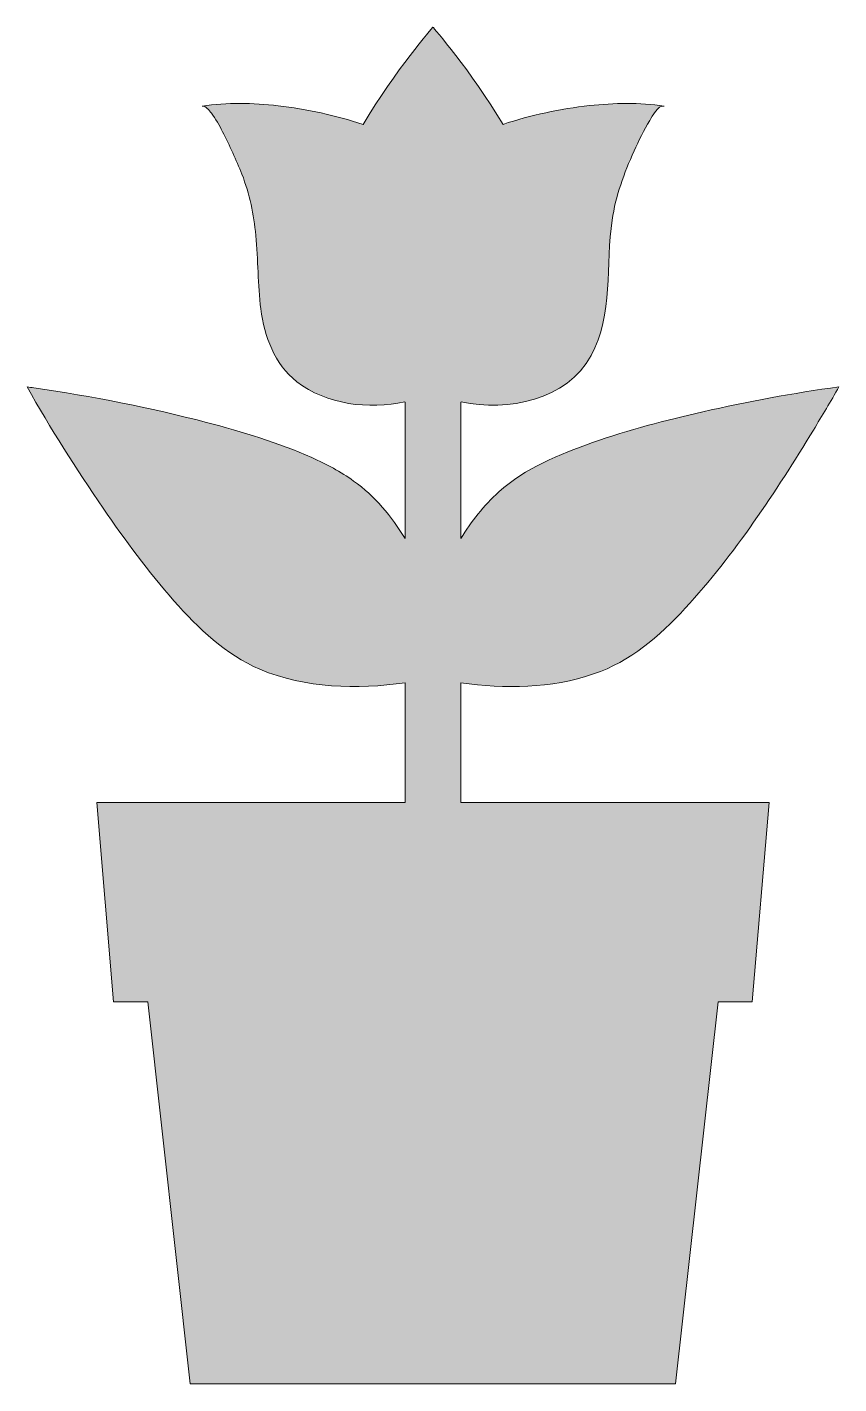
# Model space of a CAD drawing. Header units: inches. Extents: x 0 to 61, y 0 to 102.
import ezdxf

# ---------------------------------------------------------------- set-up
doc = ezdxf.new("R2010")
doc.units = ezdxf.units.IN
doc.header["$MEASUREMENT"] = 0
doc.layers.add('Layer 1', color=7, linetype='Continuous')

msp = doc.modelspace()

# ---------------------------------------------------------------- hatches: boundary and pattern name
at = {"layer": 'Layer 1', "true_color": 0xf7da31}
h = msp.add_hatch(color=40, dxfattribs=at)
h.dxf.hatch_style = 2
edge = h.paths.add_edge_path()
edge.add_spline(control_points=[(42.43, 53.16), (45.2, 54.11), (47.35, 55.96), (49.3, 58.09), (53, 62.12), (56.06, 66.77), (58.9, 71.43), (59.55, 72.5), (60.19, 73.57), (60.81, 74.66), (57.39, 74.2), (53.98, 73.55), (50.62, 72.79), (47.83, 72.16), (45.06, 71.43), (42.36, 70.49), (39.87, 69.62), (37.32, 68.57), (35.33, 66.79), (34.21, 65.78), (33.27, 64.58), (32.49, 63.3), (32.49, 63.3), (32.49, 73.52), (32.49, 73.52), (32.5, 73.52), (32.51, 73.52), (32.52, 73.53), (35.99, 72.79), (40.43, 73.66), (42.25, 77), (43.92, 80.06), (43.32, 83.83), (43.82, 87.15), (44.09, 88.98), (44.71, 90.65), (45.47, 92.33), (45.82, 93.11), (46.19, 93.89), (46.64, 94.62), (46.82, 94.92), (47.26, 95.76), (47.71, 95.69), (45.87, 95.97), (43.98, 95.92), (42.13, 95.72), (39.93, 95.48), (37.75, 95.01), (35.65, 94.32), (33.23, 98.34), (30.4, 101.6), (30.4, 101.6), (30.4, 101.6), (27.57, 98.34), (25.16, 94.32), (23.09, 95), (20.96, 95.46), (18.8, 95.71), (16.91, 95.92), (14.98, 95.97), (13.1, 95.69), (13.38, 95.73), (13.65, 95.35), (13.8, 95.16), (14.13, 94.73), (14.39, 94.25), (14.64, 93.77), (15.18, 92.73), (15.65, 91.66), (16.09, 90.58), (16.67, 89.11), (16.98, 87.56), (17.13, 86), (17.31, 84.17), (17.27, 82.32), (17.51, 80.5), (17.79, 78.43), (18.5, 76.38), (20.2, 75.05), (22.41, 73.32), (25.6, 72.96), (28.29, 73.53), (28.3, 73.52), (28.3, 73.52), (28.31, 73.52), (28.31, 73.52), (28.31, 63.3), (28.31, 63.3), (27.31, 64.96), (26.04, 66.47), (24.46, 67.61), (23.49, 68.31), (22.42, 68.87), (21.33, 69.36), (18.8, 70.49), (16.12, 71.3), (13.44, 72), (9.19, 73.11), (4.86, 73.95), (0.51, 74.59), (0.34, 74.61), (0.17, 74.64), (0, 74.66), (1.75, 71.55), (3.67, 68.52), (5.69, 65.58), (7.34, 63.18), (9.07, 60.83), (11, 58.64), (12.84, 56.57), (14.86, 54.61), (17.44, 53.51), (20.84, 52.08), (24.71, 51.99), (28.31, 52.5), (28.31, 52.5), (28.31, 43.53), (28.31, 43.53), (28.31, 43.53), (5.23, 43.53), (5.23, 43.53), (5.23, 43.53), (6.48, 28.62), (6.48, 28.62), (6.48, 28.62), (9.04, 28.62), (9.04, 28.62), (9.04, 28.62), (12.22, 0), (12.22, 0), (12.22, 0), (48.58, 0), (48.58, 0), (48.58, 0), (51.76, 28.62), (51.76, 28.62), (51.76, 28.62), (54.32, 28.62), (54.32, 28.62), (54.32, 28.62), (55.58, 43.53), (55.58, 43.53), (55.58, 43.53), (32.49, 43.53), (32.49, 43.53), (32.49, 43.53), (32.49, 52.5), (32.49, 52.5), (35.78, 52.03), (39.26, 52.07), (42.43, 53.16)], knot_values=[0, 0, 0, 0, 1, 1, 1, 2, 2, 2, 3, 3, 3, 4, 4, 4, 5, 5, 5, 6, 6, 6, 7, 7, 7, 8, 8, 8, 9, 9, 9, 10, 10, 10, 11, 11, 11, 12, 12, 12, 13, 13, 13, 14, 14, 14, 15, 15, 15, 16, 16, 16, 17, 17, 17, 18, 18, 18, 19, 19, 19, 20, 20, 20, 21, 21, 21, 22, 22, 22, 23, 23, 23, 24, 24, 24, 25, 25, 25, 26, 26, 26, 27, 27, 27, 28, 28, 28, 29, 29, 29, 30, 30, 30, 31, 31, 31, 32, 32, 32, 33, 33, 33, 34, 34, 34, 35, 35, 35, 36, 36, 36, 37, 37, 37, 38, 38, 38, 39, 39, 39, 40, 40, 40, 41, 41, 41, 42, 42, 42, 43, 43, 43, 44, 44, 44, 45, 45, 45, 46, 46, 46, 47, 47, 47, 48, 48, 48, 49, 49, 49, 50, 50, 50, 50], degree=3, periodic=1)

# ---------------------------------------------------------------- linework, layer by layer
at = {"layer": 'Layer 1', "lineweight": 0}
msp.add_open_spline([(42.43, 53.16), (45.2, 54.11), (47.35, 55.96), (49.3, 58.09), (53, 62.12), (56.06, 66.77), (58.9, 71.43), (59.55, 72.5), (60.19, 73.57), (60.81, 74.66), (57.39, 74.2), (53.98, 73.55), (50.62, 72.79), (47.83, 72.16), (45.06, 71.43), (42.36, 70.49), (39.87, 69.62), (37.32, 68.57), (35.33, 66.79), (34.21, 65.78), (33.27, 64.58), (32.49, 63.3), (32.49, 63.3), (32.49, 73.52), (32.49, 73.52), (32.5, 73.52), (32.51, 73.52), (32.52, 73.53), (35.99, 72.79), (40.43, 73.66), (42.25, 77), (43.92, 80.06), (43.32, 83.83), (43.82, 87.15), (44.09, 88.98), (44.71, 90.65), (45.47, 92.33), (45.82, 93.11), (46.19, 93.89), (46.64, 94.62), (46.82, 94.92), (47.26, 95.76), (47.71, 95.69), (45.87, 95.97), (43.98, 95.92), (42.13, 95.72), (39.93, 95.48), (37.75, 95.01), (35.65, 94.32), (33.23, 98.34), (30.4, 101.6), (30.4, 101.6), (30.4, 101.6), (27.57, 98.34), (25.16, 94.32), (23.09, 95), (20.96, 95.46), (18.8, 95.71), (16.91, 95.92), (14.98, 95.97), (13.1, 95.69), (13.38, 95.73), (13.65, 95.35), (13.8, 95.16), (14.13, 94.73), (14.39, 94.25), (14.64, 93.77), (15.18, 92.73), (15.65, 91.66), (16.09, 90.58), (16.67, 89.11), (16.98, 87.56), (17.13, 86), (17.31, 84.17), (17.27, 82.32), (17.51, 80.5), (17.79, 78.43), (18.5, 76.38), (20.2, 75.05), (22.41, 73.32), (25.6, 72.96), (28.29, 73.53), (28.3, 73.52), (28.3, 73.52), (28.31, 73.52), (28.31, 73.52), (28.31, 63.3), (28.31, 63.3), (27.31, 64.96), (26.04, 66.47), (24.46, 67.61), (23.49, 68.31), (22.42, 68.87), (21.33, 69.36), (18.8, 70.49), (16.12, 71.3), (13.44, 72), (9.19, 73.11), (4.86, 73.95), (0.51, 74.59), (0.34, 74.61), (0.17, 74.64), (0, 74.66), (1.75, 71.55), (3.67, 68.52), (5.69, 65.58), (7.34, 63.18), (9.07, 60.83), (11, 58.64), (12.84, 56.57), (14.86, 54.61), (17.44, 53.51), (20.84, 52.08), (24.71, 51.99), (28.31, 52.5), (28.31, 52.5), (28.31, 43.53), (28.31, 43.53), (28.31, 43.53), (5.23, 43.53), (5.23, 43.53), (5.23, 43.53), (6.48, 28.62), (6.48, 28.62), (6.48, 28.62), (9.04, 28.62), (9.04, 28.62), (9.04, 28.62), (12.22, 0), (12.22, 0), (12.22, 0), (48.58, 0), (48.58, 0), (48.58, 0), (51.76, 28.62), (51.76, 28.62), (51.76, 28.62), (54.32, 28.62), (54.32, 28.62), (54.32, 28.62), (55.58, 43.53), (55.58, 43.53), (55.58, 43.53), (32.49, 43.53), (32.49, 43.53), (32.49, 43.53), (32.49, 52.5), (32.49, 52.5), (35.78, 52.03), (39.26, 52.07), (42.43, 53.16)], degree=3, knots=[0, 0, 0, 0, 1, 1, 1, 2, 2, 2, 3, 3, 3, 4, 4, 4, 5, 5, 5, 6, 6, 6, 7, 7, 7, 8, 8, 8, 9, 9, 9, 10, 10, 10, 11, 11, 11, 12, 12, 12, 13, 13, 13, 14, 14, 14, 15, 15, 15, 16, 16, 16, 17, 17, 17, 18, 18, 18, 19, 19, 19, 20, 20, 20, 21, 21, 21, 22, 22, 22, 23, 23, 23, 24, 24, 24, 25, 25, 25, 26, 26, 26, 27, 27, 27, 28, 28, 28, 29, 29, 29, 30, 30, 30, 31, 31, 31, 32, 32, 32, 33, 33, 33, 34, 34, 34, 35, 35, 35, 36, 36, 36, 37, 37, 37, 38, 38, 38, 39, 39, 39, 40, 40, 40, 41, 41, 41, 42, 42, 42, 43, 43, 43, 44, 44, 44, 45, 45, 45, 46, 46, 46, 47, 47, 47, 48, 48, 48, 49, 49, 49, 50, 50, 50, 50], dxfattribs=at)

doc.saveas('drawing.dxf')
